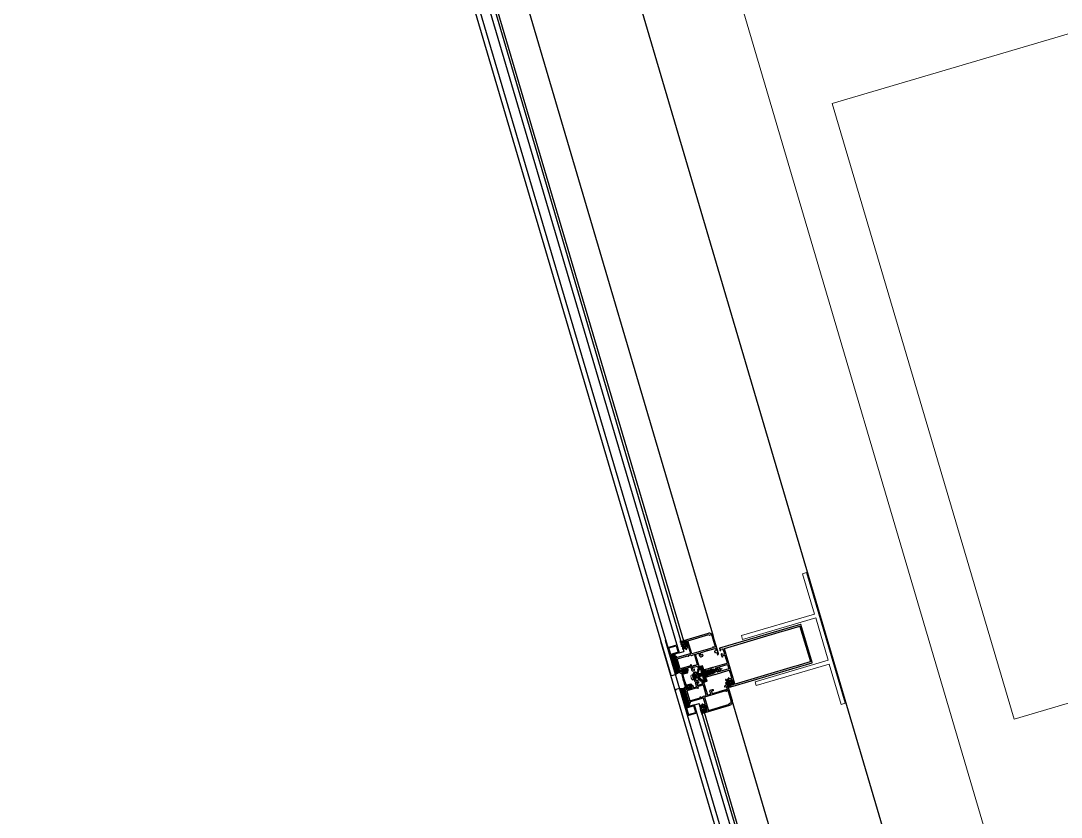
# Model space of a CAD drawing. Header units: millimetres. Extents: x 62878 to 70819, y -67946 to -61850.
# Drawn here: x 63291.6 to 63421.2, y -64577.1 to -64477.8 of the extents above; entities that cross this region are included whole.
import ezdxf

# ---------------------------------------------------------------- set-up
doc = ezdxf.new("R2010")
doc.units = ezdxf.units.MM
for name, color, linetype, lineweight in [('Dog_dos_yeni', 63, 'Continuous', 5), ('DOGRAMA', 171, 'Continuous', 0), ('GOR-2', 152, 'Continuous', 20), ('TEFRİŞ-yeni', 53, 'Continuous', 9)]:
    doc.layers.add(name, color=color, linetype=linetype, lineweight=lineweight)
pattern_1 = [(61.42666, (63418.0735, -64661.65532), (0.13941514, -0.07592747), [])]
pattern_2 = [(331.42666, (63355.87902, -64450.69902), (0.07592747, 0.13941514), [])]

# ---------------------------------------------------------------- blocks, each defined once
blk = doc.blocks.new('a2we')
at = {"lineweight": 5, "ltscale": 0.5}
for p, q in [((-198.1, -420.1), (-197.1, -419.7)), ((-194.9, -421.4), (-198.1, -420.1)), ((-193.9, -421), (-198.1, -420.1)), ((-198.1, -422.7), (-197.1, -422.3)), ((-194.9, -424), (-198.1, -422.7)), ((-193.9, -423.6), (-198.1, -422.7)), ((-198.1, -425.2), (-197.1, -424.9)), ((-194.9, -426.5), (-198.1, -425.2)), ((-193.9, -426.1), (-198.1, -425.2)), ((-198.1, -427.7), (-197.1, -427.3)), ((-194.9, -429), (-198.1, -427.7)), ((-193.9, -428.6), (-198.1, -427.7)), ((-197.6, -417.6), (-196.6, -417.2)), ((-194.2, -418.3), (-197.6, -417.6)), ((-195.2, -418.6), (-197.6, -417.6)), ((-196.9, -417.9), (-197.1, -418.3)), ((-197.1, -419.7), (-197.1, -418.4)), ((-197.1, -419.7), (-193.9, -421)), ((-197.1, -419.7), (-193.9, -421)), ((-197.1, -422.3), (-197.1, -420.5)), ((-197.1, -422.3), (-193.9, -423.6)), ((-197.1, -422.3), (-193.9, -423.6)), ((-197.1, -424.9), (-197.1, -423.1)), ((-197.1, -424.9), (-193.9, -426.1)), ((-197.1, -424.9), (-193.9, -426.1)), ((-197.1, -427.3), (-197.1, -425.6)), ((-197.1, -427.3), (-193.9, -428.6)), ((-197.1, -427.3), (-193.9, -428.6)), ((-196, -415.3), (-196.6, -417.2)), ((-196.6, -417.2), (-194.2, -418.3)), ((-196, -415.3), (-195.5, -417.7)), ((-194.2, -418.3), (-195.2, -418.6)), ((-195.2, -418.6), (-194.9, -419.3)), ((-194.9, -420.6), (-194.9, -419.4)), ((-193.9, -421), (-194.9, -421.4)), ((-194.9, -423.2), (-194.9, -421.4)), ((-193.9, -423.6), (-194.9, -424)), ((-194.9, -425.7), (-194.9, -424)), ((-193.9, -426.1), (-194.9, -426.5)), ((-194.9, -428.2), (-194.9, -426.5)), ((-198.1, -429.9), (-197.1, -429.6)), ((-194.9, -431.2), (-198.1, -429.9)), ((-193.9, -430.9), (-198.1, -429.9)), ((-198.1, -432.2), (-197.1, -431.8)), ((-194.9, -433.5), (-198.1, -432.2)), ((-193.9, -433.1), (-198.1, -432.2)), ((-198.1, -434.4), (-197.1, -434.1)), ((-194.9, -435.7), (-198.1, -434.4)), ((-193.9, -435.4), (-198.1, -434.4)), ((-198.1, -436.7), (-197.1, -436.4)), ((-194.9, -438), (-198.1, -436.7)), ((-193.9, -437.7), (-198.1, -436.7)), ((-198.1, -439), (-197.1, -438.7)), ((-194.9, -440.3), (-198.1, -439)), ((-193.9, -440), (-198.1, -439)), ((-197.1, -429.6), (-197.1, -428)), ((-197.1, -429.6), (-193.9, -430.9)), ((-197.1, -429.6), (-193.9, -430.9)), ((-197.1, -431.8), (-197.1, -430.3)), ((-197.1, -431.8), (-193.9, -433.1)), ((-197.1, -431.8), (-193.9, -433.1)), ((-197.1, -434.1), (-197.1, -432.5)), ((-197.1, -434.1), (-193.9, -435.4)), ((-197.1, -434.1), (-193.9, -435.4)), ((-197.1, -436.4), (-197.1, -434.8)), ((-197.1, -436.4), (-193.9, -437.7)), ((-197.1, -436.4), (-193.9, -437.7)), ((-197.1, -438.7), (-197.1, -437.1)), ((-197.1, -438.7), (-193.9, -440)), ((-197.1, -438.7), (-193.9, -440)), ((-197.1, -441), (-197.1, -439.4)), ((-193.9, -428.6), (-194.9, -429)), ((-194.9, -430.5), (-194.9, -429)), ((-193.9, -430.9), (-194.9, -431.2)), ((-194.9, -432.7), (-194.9, -431.2)), ((-193.9, -433.1), (-194.9, -433.5)), ((-194.9, -435), (-194.9, -433.5)), ((-193.9, -435.4), (-194.9, -435.7)), ((-194.9, -437.3), (-194.9, -435.7)), ((-193.9, -437.7), (-194.9, -438)), ((-194.9, -439.6), (-194.9, -438)), ((-193.9, -440), (-194.9, -440.3)), ((-194.9, -441.8), (-194.9, -440.3)), ((-192.8, -453.3), (-199.2, -453.3)), ((-199.2, -454.6), (-199.2, -453.3)), ((-198.1, -441.3), (-197.1, -441)), ((-194.9, -442.6), (-198.1, -441.3)), ((-193.9, -442.3), (-198.1, -441.3)), ((-198.1, -443.6), (-197.1, -443.3)), ((-194.9, -444.9), (-198.1, -443.6)), ((-193.9, -444.6), (-198.1, -443.6)), ((-198.1, -445.9), (-197.1, -445.6)), ((-193.9, -446.9), (-198.1, -445.9)), ((-194.9, -447.2), (-198.1, -445.9)), ((-197.1, -447.9), (-198.1, -448.2)), ((-194.9, -449.5), (-198.1, -448.2)), ((-198.1, -448.2), (-193.9, -449.2)), ((-198.1, -450.5), (-197.1, -450.2)), ((-194.9, -451.8), (-198.1, -450.5)), ((-193.9, -451.5), (-198.1, -450.5)), ((-197.1, -441), (-193.9, -442.3)), ((-197.1, -443.3), (-197.1, -441.7)), ((-197.1, -443.3), (-193.9, -444.6)), ((-197.1, -445.6), (-197.1, -444)), ((-197.1, -445.6), (-193.9, -446.9)), ((-197.1, -445.6), (-193.9, -446.9)), ((-197.1, -447.9), (-197.1, -446.3)), ((-193.9, -449.2), (-197.1, -447.9)), ((-197.1, -450.2), (-197.1, -448.6)), ((-197.1, -450.2), (-193.9, -451.5)), ((-197.1, -453.3), (-197.1, -450.9)), ((-193.9, -442.3), (-194.9, -442.6)), ((-194.9, -444.1), (-194.9, -442.6)), ((-193.9, -444.6), (-194.9, -444.9)), ((-194.9, -446.4), (-194.9, -444.9)), ((-193.9, -446.9), (-194.9, -447.2)), ((-194.9, -448.7), (-194.9, -447.2)), ((-193.9, -449.2), (-194.9, -449.5)), ((-194.9, -451), (-194.9, -449.5)), ((-193.9, -451.5), (-194.9, -451.8)), ((-194.9, -453.3), (-194.9, -451.8)), ((-192.8, -454.6), (-192.8, -453.3))]:
    blk.add_line(p, q, dxfattribs=at)
blk.add_lwpolyline([(-196.5, -455.7), (-196.1, -455.4), (-195.9, -455.4), (-195.6, -455.7)], dxfattribs=at)
for centre, radius, start, end in [((-196.9, -418.4), 0.2, 155.3251, 180), ((-195.1, -419.4), 0.2, 0, 19.1116), ((-195.7, -449.5), 6.19, 234.7573, 262.4905), ((-196.4, -449.5), 6.19, 277.5095, 305.2427)]:
    blk.add_arc(centre, radius, start, end, dxfattribs=at)

msp = doc.modelspace()

# ---------------------------------------------------------------- hatches: boundary and pattern name
at = {"layer": 'DOGRAMA', "lineweight": -2}
h = msp.add_hatch(dxfattribs=at)
h.set_pattern_fill('ANSI31', color=256, scale=0.05, angle=433.5058, style=0)
h.set_pattern_definition(pattern_2)
edge = h.paths.add_edge_path(flags=16)
edge.add_arc((63374.12, -64555.61), 0.4, 4.8897, 27.9636, ccw=False)
edge.add_line((63374.52, -64555.58), (63374.28, -64555.65))
edge.add_line((63374.28, -64555.65), (63374.23, -64555.49))
edge.add_line((63374.23, -64555.49), (63374.47, -64555.42))
edge = h.paths.add_edge_path()
edge.add_arc((63374.12, -64555.61), 0.5, -20.4432, 53.2966, ccw=False)
edge.add_line((63374.59, -64555.78), (63374.49, -64555.81))
edge.add_line((63374.49, -64555.81), (63374.46, -64555.7))
edge.add_line((63374.46, -64555.7), (63374.4, -64555.71))
edge.add_arc((63374.43, -64555.81), 0.1, 106.4267, 196.4267)
edge.add_line((63374.33, -64555.84), (63374.4, -64556.05))
edge.add_line((63374.4, -64556.05), (63374.22, -64556.1))
edge.add_line((63374.22, -64556.1), (63374.21, -64556.06))
edge.add_arc((63374.27, -64556.04), 0.065, 128.0173, 196.4267, ccw=False)
edge.add_arc((63374.21, -64555.97), 0.0327, 308.0173, 501.8569)
edge.add_arc((63374.36, -64556.05), 0.199, 150.5104, 200.7763)
edge.add_arc((63374.13, -64556.13), 0.05, -162.6012, 14.9121, ccw=False)
edge.add_arc((63374.39, -64556.05), 0.323, 158.041, 197.3673, ccw=False)
edge.add_arc((63374.07, -64555.92), 0.02, 338.041, 406.4267)
edge.add_line((63374.08, -64555.9), (63373.92, -64555.75))
edge.add_arc((63373.93, -64555.74), 0.015, 66.4267, 226.4267, ccw=False)
edge.add_line((63373.94, -64555.73), (63374.05, -64555.78))
edge.add_arc((63374.06, -64555.76), 0.02, 246.4267, 406.4267)
edge.add_line((63374.07, -64555.74), (63373.86, -64555.54))
edge.add_arc((63373.87, -64555.53), 0.015, 66.4267, 226.4267, ccw=False)
edge.add_line((63373.88, -64555.52), (63373.99, -64555.57))
edge.add_arc((63374, -64555.55), 0.02, 246.4267, 406.4267)
edge.add_line((63374.01, -64555.53), (63373.8, -64555.33))
edge.add_arc((63373.81, -64555.32), 0.015, 66.4267, 226.4267, ccw=False)
edge.add_line((63373.82, -64555.31), (63373.93, -64555.36))
edge.add_arc((63373.94, -64555.34), 0.02, 246.4267, 406.4267)
edge.add_line((63373.95, -64555.32), (63373.74, -64555.12))
edge.add_arc((63373.75, -64555.11), 0.015, 66.4267, 226.4267, ccw=False)
edge.add_line((63373.75, -64555.1), (63373.86, -64555.14))
edge.add_arc((63373.9, -64555.05), 0.1, 246.4267, 286.4267)
edge.add_line((63373.93, -64555.15), (63374.11, -64555.09))
edge.add_line((63374.11, -64555.09), (63374.17, -64555.3))
edge.add_arc((63374.27, -64555.27), 0.1, 196.4267, 286.4267)
edge.add_line((63374.3, -64555.37), (63374.36, -64555.35))
edge.add_line((63374.36, -64555.35), (63374.32, -64555.24))
edge.add_line((63374.32, -64555.24), (63374.42, -64555.21))
h = msp.add_hatch(dxfattribs=at)
h.set_pattern_fill('AR-HBONE', color=256, scale=0.03, angle=433.5058, style=0)
h.set_pattern_definition([(331.42666, (63406.25038, -64542.66864), (0.16277867, 0.04799068), [0.36, -0.12]), (61.42666, (63406.35576, -64542.72604), (0.16277867, 0.04799068), [0.36, -0.12])])
h.paths.add_polyline_path([(63373.13, -64557), (63373.06, -64556.76), (63372.48, -64556.93), (63372.7, -64557.67), (63373.28, -64557.5)])
h = msp.add_hatch(dxfattribs=at)
h.set_pattern_fill('ANSI31', color=256, scale=0.04, angle=433.5058, style=0)
h.set_pattern_definition([(61.42666, (63423.8141, -64681.12673), (0.11153211, -0.06074198), [])])
h.paths.add_polyline_path([(63373.33, -64557.77, 0.414214), (63373.37, -64557.79), (63373.73, -64559.04, 0.153231), (63373.19, -64559.3), (63372.78, -64557.93)])
h.paths.add_polyline_path([(63373.28, -64557.5), (63373.35, -64557.74, 0.414214), (63373.33, -64557.77), (63372.78, -64557.93), (63372.7, -64557.67)])
h = msp.add_hatch(dxfattribs=at)
h.set_pattern_fill('ANSI31', color=256, scale=0.05, angle=433.5058, style=0)
h.set_pattern_definition(pattern_1)
edge = h.paths.add_edge_path(flags=16)
edge.add_arc((63377.66, -64558.96), 0.05, 286.4267, 376.4267)
edge.add_line((63377.71, -64558.94), (63377.69, -64558.88))
edge.add_arc((63377.64, -64558.9), 0.05, 16.4267, 106.4267)
edge.add_line((63377.63, -64558.85), (63377.41, -64558.91))
edge.add_line((63377.41, -64558.91), (63377.46, -64559.07))
edge.add_line((63377.46, -64559.07), (63377.67, -64559))
h.paths.add_polyline_path([(63377.31, -64559.11), (63377.27, -64558.96), (63377.01, -64559.03), (63377.05, -64559.19)], flags=16)
edge = h.paths.add_edge_path()
edge.add_arc((63377.61, -64558.84), 0.2, 35.8604, 106.4267)
edge.add_line((63377.56, -64558.65), (63377.5, -64558.67))
edge.add_line((63377.5, -64558.67), (63377.52, -64558.73))
edge.add_line((63377.52, -64558.73), (63377.4, -64558.76))
edge.add_line((63377.4, -64558.76), (63377.36, -64558.74))
edge.add_arc((63377.31, -64558.83), 0.1, 61.4267, 106.4267)
edge.add_line((63377.28, -64558.73), (63377.16, -64558.77))
edge.add_line((63377.16, -64558.77), (63377.17, -64558.83))
edge.add_line((63377.17, -64558.83), (63377.05, -64558.86))
edge.add_line((63377.05, -64558.86), (63376.91, -64558.79))
edge.add_line((63376.91, -64558.79), (63376.88, -64558.68))
edge.add_line((63376.88, -64558.68), (63376.64, -64558.75))
edge.add_line((63376.64, -64558.75), (63376.68, -64558.69))
edge.add_line((63376.68, -64558.69), (63376.53, -64558.21))
edge.add_line((63376.53, -64558.21), (63376.22, -64558.31))
edge.add_arc((63376.31, -64558.59), 0.3, 106.4267, 166.4267)
edge.add_line((63376.01, -64558.52), (63375.9, -64559))
edge.add_arc((63375.93, -64559.01), 0.03, 166.4267, 256.4267)
edge.add_line((63375.92, -64559.04), (63375.98, -64559.05))
edge.add_arc((63375.99, -64559.02), 0.03, 256.4267, 346.4267)
edge.add_line((63376.02, -64559.03), (63376.11, -64558.65))
edge.add_arc((63376.3, -64558.7), 0.2, 104.5071, 166.4267, ccw=False)
edge.add_arc((63376.28, -64558.6), 0.1, -43.5733, 109.1415, ccw=False)
edge.add_arc((63376.43, -64558.74), 0.1, 136.4267, 196.4267)
edge.add_line((63376.33, -64558.77), (63376.42, -64559.08))
edge.add_arc((63376.38, -64559.09), 0.05, -73.5733, 16.4267, ccw=False)
edge.add_line((63376.39, -64559.14), (63376.34, -64559.16))
edge.add_arc((63376.36, -64559.2), 0.05, 106.4267, 196.4267)
edge.add_line((63376.31, -64559.22), (63376.37, -64559.41))
edge.add_arc((63376.41, -64559.4), 0.05, 196.4267, 286.4267)
edge.add_line((63376.43, -64559.44), (63376.48, -64559.43))
edge.add_arc((63376.49, -64559.48), 0.05, 16.4267, 106.4267, ccw=False)
edge.add_line((63376.54, -64559.46), (63376.63, -64559.78))
edge.add_arc((63376.73, -64559.75), 0.1, 196.4267, 256.4267)
edge.add_arc((63376.68, -64559.94), 0.1, -76.2882, 76.4267, ccw=False)
edge.add_arc((63376.64, -64559.85), 0.2, 226.4267, 288.3463, ccw=False)
edge.add_line((63376.5, -64559.99), (63376.22, -64559.73))
edge.add_arc((63376.2, -64559.75), 0.03, 46.4267, 136.4267)
edge.add_line((63376.18, -64559.73), (63376.14, -64559.77))
edge.add_arc((63376.16, -64559.79), 0.03, 136.4267, 226.4267)
edge.add_line((63376.14, -64559.81), (63376.49, -64560.15))
edge.add_arc((63376.7, -64559.94), 0.3, 226.4267, 286.4267)
edge.add_line((63376.79, -64560.22), (63377.1, -64560.13))
edge.add_line((63377.1, -64560.13), (63376.96, -64559.65))
edge.add_line((63376.96, -64559.65), (63376.9, -64559.62))
edge.add_line((63376.9, -64559.62), (63377.14, -64559.55))
edge.add_line((63377.14, -64559.55), (63377.11, -64559.44))
edge.add_line((63377.11, -64559.44), (63377.18, -64559.3))
edge.add_line((63377.18, -64559.3), (63377.3, -64559.27))
edge.add_line((63377.3, -64559.27), (63377.32, -64559.33))
edge.add_line((63377.32, -64559.33), (63377.45, -64559.29))
edge.add_arc((63377.42, -64559.19), 0.1, 286.4267, 331.4267)
edge.add_line((63377.51, -64559.24), (63377.53, -64559.2))
edge.add_line((63377.53, -64559.2), (63377.65, -64559.17))
edge.add_line((63377.65, -64559.17), (63377.67, -64559.22))
edge.add_line((63377.67, -64559.22), (63377.72, -64559.21))
edge.add_arc((63377.66, -64559.02), 0.2, 286.4267, 356.9929)
edge.add_arc((63377.39, -64559), 0.47, 356.9929, 395.8604)
h = msp.add_hatch(dxfattribs=at)
h.set_pattern_fill('ANSI31', color=256, scale=0.05, angle=433.5058, style=0)
h.set_pattern_definition(pattern_2)
edge = h.paths.add_edge_path(flags=16)
edge.add_arc((63374.4, -64559.39), 0.668, 99.551, 113.3023)
edge.add_line((63374.13, -64558.78), (63374.21, -64559.05))
edge.add_line((63374.21, -64559.05), (63374.37, -64559.01))
edge.add_line((63374.37, -64559.01), (63374.29, -64558.74))
edge = h.paths.add_edge_path()
edge.add_line((63374.7, -64559), (63374.66, -64558.89))
edge.add_line((63374.66, -64558.89), (63374.43, -64558.96))
edge.add_line((63374.43, -64558.96), (63374.38, -64558.78))
edge.add_line((63374.38, -64558.78), (63374.5, -64558.74))
edge.add_line((63374.5, -64558.74), (63374.47, -64558.65))
edge.add_arc((63374.3, -64559.05), 0.442, 67.119, 145.7343)
edge.add_line((63373.93, -64558.8), (63373.96, -64558.9))
edge.add_line((63373.96, -64558.9), (63374.07, -64558.87))
edge.add_line((63374.07, -64558.87), (63374.13, -64559.05))
edge.add_line((63374.13, -64559.05), (63373.9, -64559.12))
edge.add_line((63373.9, -64559.12), (63374.17, -64560.08))
edge.add_arc((63374.22, -64560.06), 0.05, 196.4267, 369.7168)
edge.add_line((63374.27, -64560.05), (63374.11, -64559.32))
edge.add_arc((63374.2, -64559.3), 0.1, 106.4267, 192.8519, ccw=False)
edge.add_line((63374.18, -64559.2), (63374.66, -64559.06))
edge.add_arc((63374.65, -64559.01), 0.05, 286.4267, 376.4267)
h = msp.add_hatch(dxfattribs=at)
h.set_pattern_fill('ANSI31', color=256, scale=0.04, angle=433.5058, style=0)
h.set_pattern_definition([(331.42666, (63350.13843, -64431.22762), (0.06074198, 0.11153211), [])])
h.paths.add_polyline_path([(63374.65, -64562.24, -0.414214), (63374.67, -64562.21), (63374.3, -64560.96, -0.153231), (63373.7, -64561.03), (63374.1, -64562.4)])
h.paths.add_polyline_path([(63374.75, -64562.5), (63374.68, -64562.26, -0.414214), (63374.65, -64562.24), (63374.1, -64562.4), (63374.18, -64562.67)])
h = msp.add_hatch(dxfattribs=at)
h.set_pattern_fill('ANSI31', color=256, scale=0.05, angle=433.5058, style=0)
h.set_pattern_definition(pattern_1)
edge = h.paths.add_edge_path(flags=16)
edge.add_arc((63374.66, -64560.3), 0.668, 279.551, 293.3023, ccw=False)
edge.add_line((63374.77, -64560.96), (63374.69, -64560.68))
edge.add_line((63374.69, -64560.68), (63374.85, -64560.64))
edge.add_line((63374.85, -64560.64), (63374.93, -64560.91))
edge = h.paths.add_edge_path()
edge.add_line((63375.13, -64560.47), (63375.16, -64560.58))
edge.add_line((63375.16, -64560.58), (63374.93, -64560.65))
edge.add_line((63374.93, -64560.65), (63374.99, -64560.83))
edge.add_line((63374.99, -64560.83), (63375.1, -64560.79))
edge.add_line((63375.1, -64560.79), (63375.13, -64560.89))
edge.add_arc((63374.76, -64560.64), 0.442, 247.119, 325.7343, ccw=False)
edge.add_line((63374.59, -64561.05), (63374.56, -64560.95))
edge.add_line((63374.56, -64560.95), (63374.68, -64560.92))
edge.add_line((63374.68, -64560.92), (63374.62, -64560.74))
edge.add_line((63374.62, -64560.74), (63374.39, -64560.8))
edge.add_line((63374.39, -64560.8), (63374.1, -64559.85))
edge.add_arc((63374.15, -64559.83), 0.05, 23.1365, 196.4267, ccw=False)
edge.add_line((63374.2, -64559.81), (63374.46, -64560.52))
edge.add_arc((63374.56, -64560.49), 0.1, 200.0014, 286.4267)
edge.add_line((63374.58, -64560.58), (63375.07, -64560.44))
edge.add_arc((63375.08, -64560.49), 0.05, 16.4267, 106.4267, ccw=False)
h = msp.add_hatch(dxfattribs=at)
h.set_pattern_fill('ANSI31', color=256, scale=0.05, angle=433.5058, style=0)
h.set_pattern_definition(pattern_1)
edge = h.paths.add_edge_path()
edge.add_arc((63379.89, -64560.98), 0.1, 106.4267, 146.4267, ccw=False)
edge.add_line((63379.87, -64560.88), (63380.03, -64560.83))
edge.add_line((63380.03, -64560.83), (63379.97, -64560.62))
edge.add_arc((63380.07, -64560.59), 0.1, 106.4267, 196.4267, ccw=False)
edge.add_line((63380.04, -64560.5), (63380.09, -64560.48))
edge.add_line((63380.09, -64560.48), (63380.13, -64560.59))
edge.add_line((63380.13, -64560.59), (63380.22, -64560.57))
edge.add_arc((63379.76, -64560.39), 0.5, 339.5568, 413.2966)
edge.add_line((63380.05, -64559.99), (63379.96, -64560.02))
edge.add_line((63379.96, -64560.02), (63379.99, -64560.13))
edge.add_line((63379.99, -64560.13), (63379.93, -64560.15))
edge.add_arc((63379.91, -64560.05), 0.1, 196.4267, 286.4267, ccw=False)
edge.add_line((63379.81, -64560.08), (63379.75, -64559.87))
edge.add_line((63379.75, -64559.87), (63379.6, -64559.92))
edge.add_line((63379.6, -64559.92), (63379.61, -64559.95))
edge.add_arc((63379.67, -64559.94), 0.065, 196.4267, 264.836)
edge.add_arc((63379.66, -64560.03), 0.0327, -109.0036, 84.836, ccw=False)
edge.add_arc((63379.73, -64559.83), 0.242, 206.1174, 251.6241, ccw=False)
edge.add_arc((63379.46, -64559.96), 0.05, 17.9413, 195.4545)
edge.add_arc((63379.75, -64559.81), 0.372, 206.2752, 242.9267)
edge.add_arc((63379.57, -64560.15), 0.02, -13.5733, 54.8123, ccw=False)
edge.add_line((63379.58, -64560.16), (63379.53, -64560.37))
edge.add_arc((63379.55, -64560.37), 0.015, 166.4267, 326.4267)
edge.add_line((63379.56, -64560.38), (63379.63, -64560.28))
edge.add_arc((63379.64, -64560.29), 0.02, -13.5733, 146.4267, ccw=False)
edge.add_line((63379.66, -64560.3), (63379.6, -64560.58))
edge.add_arc((63379.61, -64560.59), 0.015, 166.4267, 326.4267)
edge.add_line((63379.62, -64560.59), (63379.69, -64560.49))
edge.add_arc((63379.71, -64560.5), 0.02, -13.5733, 146.4267, ccw=False)
edge.add_line((63379.73, -64560.51), (63379.66, -64560.79))
edge.add_arc((63379.67, -64560.8), 0.015, 166.4267, 326.4267)
edge.add_line((63379.68, -64560.81), (63379.75, -64560.7))
edge.add_arc((63379.77, -64560.71), 0.02, -13.5733, 146.4267, ccw=False)
edge.add_line((63379.79, -64560.72), (63379.72, -64561))
edge.add_arc((63379.73, -64561.01), 0.015, 166.4267, 326.4267)
edge.add_line((63379.75, -64561.02), (63379.81, -64560.92))
edge = h.paths.add_edge_path(flags=16)
edge.add_line((63380.08, -64560.21), (63379.9, -64560.27))
edge.add_arc((63379.9, -64560.3), 0.03, 106.4267, 196.4267)
edge.add_line((63379.88, -64560.3), (63379.9, -64560.4))
edge.add_arc((63379.93, -64560.39), 0.03, 196.4267, 286.4267)
edge.add_line((63379.94, -64560.42), (63380.13, -64560.36))
edge.add_arc((63380.12, -64560.34), 0.03, 286.4267, 368.6602)
edge.add_arc((63379.76, -64560.39), 0.4, 8.6602, 24.1931)
edge.add_arc((63380.09, -64560.24), 0.03, 24.1931, 106.4267)
h = msp.add_hatch(dxfattribs=at)
h.set_pattern_fill('AR-HBONE', color=256, scale=0.03, angle=433.5058, style=0)
h.set_pattern_definition([(61.42666, (63410.49596, -64557.06916), (0.16277867, 0.04799068), [0.36, -0.12]), (331.42666, (63410.55336, -64556.96377), (0.16277867, 0.04799068), [0.36, -0.12])])
h.paths.add_polyline_path([(63374.9, -64563), (63374.97, -64563.24), (63374.4, -64563.41), (63374.18, -64562.67), (63374.75, -64562.5)])
h = msp.add_hatch(dxfattribs=at)
h.set_pattern_fill('ANSI31', color=256, scale=0.05, angle=433.5058, style=0)
h.set_pattern_definition(pattern_1)
edge = h.paths.add_edge_path(flags=16)
edge.add_arc((63376.48, -64563.63), 0.4, 4.8897, 27.9636)
edge.add_line((63376.84, -64563.44), (63376.6, -64563.51))
edge.add_line((63376.6, -64563.51), (63376.64, -64563.67))
edge.add_line((63376.64, -64563.67), (63376.88, -64563.59))
edge = h.paths.add_edge_path()
edge.add_arc((63376.48, -64563.63), 0.5, 339.5568, 413.2966)
edge.add_line((63376.78, -64563.23), (63376.69, -64563.26))
edge.add_line((63376.69, -64563.26), (63376.72, -64563.37))
edge.add_line((63376.72, -64563.37), (63376.66, -64563.39))
edge.add_arc((63376.63, -64563.29), 0.1, 196.4267, 286.4267, ccw=False)
edge.add_line((63376.54, -64563.32), (63376.48, -64563.11))
edge.add_line((63376.48, -64563.11), (63376.3, -64563.16))
edge.add_line((63376.3, -64563.16), (63376.32, -64563.2))
edge.add_arc((63376.38, -64563.18), 0.065, 196.4267, 264.836)
edge.add_arc((63376.37, -64563.28), 0.0327, -109.0036, 84.836, ccw=False)
edge.add_arc((63376.45, -64563.13), 0.199, 192.077, 242.3429, ccw=False)
edge.add_arc((63376.21, -64563.19), 0.05, 17.9413, 195.4545)
edge.add_arc((63376.47, -64563.12), 0.323, 195.486, 234.8123)
edge.add_arc((63376.27, -64563.4), 0.02, -13.5733, 54.8123, ccw=False)
edge.add_line((63376.29, -64563.4), (63376.24, -64563.61))
edge.add_arc((63376.26, -64563.62), 0.015, 166.4267, 326.4267)
edge.add_line((63376.27, -64563.63), (63376.34, -64563.52))
edge.add_arc((63376.35, -64563.53), 0.02, -13.5733, 146.4267, ccw=False)
edge.add_line((63376.37, -64563.54), (63376.3, -64563.83))
edge.add_arc((63376.32, -64563.83), 0.015, 166.4267, 326.4267)
edge.add_line((63376.33, -64563.84), (63376.4, -64563.73))
edge.add_arc((63376.42, -64563.75), 0.02, -13.5733, 146.4267, ccw=False)
edge.add_line((63376.43, -64563.75), (63376.37, -64564.04))
edge.add_arc((63376.38, -64564.04), 0.015, 166.4267, 326.4267)
edge.add_line((63376.39, -64564.05), (63376.46, -64563.95))
edge.add_arc((63376.48, -64563.96), 0.02, -13.5733, 146.4267, ccw=False)
edge.add_line((63376.5, -64563.96), (63376.43, -64564.25))
edge.add_arc((63376.44, -64564.25), 0.015, 166.4267, 326.4267)
edge.add_line((63376.46, -64564.26), (63376.52, -64564.16))
edge.add_arc((63376.6, -64564.22), 0.1, 106.4267, 146.4267, ccw=False)
edge.add_line((63376.57, -64564.12), (63376.76, -64564.07))
edge.add_line((63376.76, -64564.07), (63376.7, -64563.86))
edge.add_arc((63376.79, -64563.83), 0.1, 106.4267, 196.4267, ccw=False)
edge.add_line((63376.76, -64563.73), (63376.82, -64563.72))
edge.add_line((63376.82, -64563.72), (63376.86, -64563.83))
edge.add_line((63376.86, -64563.83), (63376.95, -64563.8))

# ---------------------------------------------------------------- linework, layer by layer
msp.add_lwpolyline([(68896.02, -63031.44), (69030.26, -63071.18), (69185.28, -62547.65), (68893, -62461.11, 1.044368), (68063.2, -62298.73, 0.204375), (63106.96, -62494.78, 0.353953), (62932.94, -62997.83), (63753.18, -65779.6), (64154.95, -67142.15), (65336.72, -66792.62), (65336.7, -66829.11), (65270.54, -66829.07, 0.626789), (65270.2, -67369.07), (65531.84, -67369.23, 0.926242), (66130.09, -67369.61), (66391.73, -67369.77, 0.626743), (66392.07, -66829.77), (66326.15, -66829.73), (66326.17, -66793.24), (67506.16, -67144.13), (68467.02, -63899.09), (68625.2, -63946.04), (68896.02, -63031.42)], format="xyb")
at = {"layer": 'Dog_dos_yeni'}
msp.add_lwpolyline([(63394.3, -64562.88), (63389.49, -64546.57), (63389.01, -64546.72), (63390.5, -64551.75), (63381.38, -64554.44), (63381.53, -64554.92), (63390.64, -64552.23), (63392.19, -64557.51), (63383.08, -64560.19), (63383.22, -64560.67), (63392.33, -64557.99), (63393.82, -64563.02), (63394.3, -64562.88)], close=True, dxfattribs=at)
msp.add_lwpolyline([(63394.3, -64562.88), (63389.49, -64546.57), (63389.01, -64546.72), (63390.5, -64551.75), (63381.38, -64554.44), (63381.53, -64554.92), (63390.64, -64552.23), (63392.19, -64557.51), (63383.08, -64560.19), (63383.22, -64560.67), (63392.33, -64557.99), (63393.82, -64563.02), (63394.3, -64562.88)], close=True, dxfattribs=at)
at = {"layer": 'DOGRAMA', "lineweight": -2}
for p, q in [((63347.3, -64471.51), (63373.19, -64559.3)), ((63346.75, -64471.77), (63372.58, -64559.38)), ((63349.15, -64473.55), (63373.64, -64556.59)), ((63349.73, -64473.38), (63374.21, -64556.42)), ((63353.83, -64473), (63377.86, -64554.51)), ((63350.38, -64474.51), (63374.14, -64555.11)), ((63398.98, -64648.9), (63371.35, -64555.19)), ((63399.58, -64648.83), (63371.93, -64555.03)), ((63372.48, -64556.93), (63373.06, -64556.76)), ((63373.28, -64557.5), (63373.06, -64556.76)), ((63373.64, -64556.59), (63374.21, -64556.42)), ((63373.28, -64557.5), (63372.7, -64557.67)), ((63373.28, -64557.5), (63372.7, -64557.67)), ((63372.71, -64559.45), (63372.58, -64559.38)), ((63373.19, -64559.3), (63372.71, -64559.45)), ((63373.7, -64561.03), (63373.22, -64561.17)), ((63373.22, -64561.17), (63373.15, -64561.3)), ((63374.75, -64562.5), (63374.18, -64562.67)), ((63374.75, -64562.5), (63374.18, -64562.67)), ((63374.4, -64563.41), (63374.97, -64563.24)), ((63374.75, -64562.5), (63374.97, -64563.24)), ((63375.55, -64563.07), (63376.12, -64562.9)), ((63400.03, -64646.11), (63375.55, -64563.07)), ((63400.61, -64645.94), (63376.12, -64562.9)), ((63404.25, -64644.03), (63380.22, -64562.53)), ((63400.53, -64644.64), (63376.77, -64564.03))]:
    msp.add_line(p, q, dxfattribs=at)
msp.add_lwpolyline([(63106.96, -62494.78, 0.354372), (62933.16, -62998.56), (63684.78, -65547.6)], format="xyb", dxfattribs=at)
at = {"layer": 'DOGRAMA', "lineweight": -2, "ltscale": 0.5}
for points in [[(63379.81, -64559.7, 0.414214), (63379.74, -64559.82), (63379.81, -64560.06, 0.414214), (63379.94, -64560.13), (63379.95, -64560.12), (63379.91, -64559.98), (63380.15, -64559.91, -0.414214), (63380.21, -64559.94), (63380.29, -64560.2), (63380.33, -64560.22), (63380.31, -64560.26), (63380.38, -64560.52, -0.414214), (63380.35, -64560.58), (63380.11, -64560.65), (63380.07, -64560.51), (63380.05, -64560.51, 0.414214), (63379.98, -64560.64), (63380.03, -64560.8, 0.414214), (63380.07, -64560.82), (63390.18, -64557.84, 0.414214), (63390.2, -64557.8), (63388.8, -64553.06, 0.414214), (63388.76, -64553.04), (63378.65, -64556.02, 0.414214), (63378.63, -64556.06), (63378.68, -64556.23, 0.414214), (63378.8, -64556.29), (63378.82, -64556.29), (63378.78, -64556.14), (63379.02, -64556.07, -0.414214), (63379.08, -64556.11), (63379.16, -64556.37), (63379.2, -64556.39), (63379.18, -64556.42), (63379.25, -64556.68, -0.414214), (63379.22, -64556.74), (63378.98, -64556.81), (63378.94, -64556.67), (63378.92, -64556.68, 0.414214), (63378.85, -64556.8), (63378.92, -64557.04, 0.414214), (63379.04, -64557.11), (63379.06, -64557.1), (63379.02, -64556.96), (63379.26, -64556.89, -0.414214), (63379.32, -64556.92), (63379.45, -64557.35), (63379.49, -64557.37), (63379.47, -64557.41), (63379.59, -64557.83, -0.414214), (63379.56, -64557.9), (63377.83, -64558.4), (63377.81, -64558.44), (63377.77, -64558.42), (63376.95, -64558.66, 0.414214), (63376.92, -64558.73), (63376.92, -64558.75, 0.198912), (63376.95, -64558.78), (63377.04, -64558.83, 0.198912), (63377.07, -64558.84), (63377.15, -64558.81), (63377.14, -64558.78, -0.414214), (63377.16, -64558.75), (63377.32, -64558.7), (63377.38, -64558.73, 0.198912), (63377.42, -64558.73), (63377.49, -64558.71), (63377.49, -64558.68, -0.414214), (63377.51, -64558.65), (63377.67, -64558.6), (63377.73, -64558.63, 0.198912), (63377.76, -64558.63), (63377.89, -64558.6, -0.414214), (63377.93, -64558.62), (63378.05, -64559.04, -0.414214), (63378.03, -64559.08), (63377.91, -64559.11, 0.198912), (63377.88, -64559.14), (63377.84, -64559.19), (63377.68, -64559.24, -0.414214), (63377.64, -64559.22), (63377.64, -64559.19), (63377.56, -64559.21, 0.198912), (63377.53, -64559.24), (63377.5, -64559.29), (63377.34, -64559.34, -0.414214), (63377.3, -64559.32), (63377.29, -64559.29), (63377.21, -64559.32, 0.198912), (63377.18, -64559.34), (63377.14, -64559.43, 0.198912), (63377.13, -64559.47), (63377.14, -64559.49, 0.414214), (63377.2, -64559.53), (63378.03, -64559.28), (63378.05, -64559.25), (63378.09, -64559.27), (63379.81, -64558.76, -0.414214), (63379.87, -64558.79), (63380, -64559.22), (63380.04, -64559.24), (63380.02, -64559.27), (63380.14, -64559.7, -0.414214), (63380.11, -64559.77), (63379.87, -64559.84), (63379.83, -64559.69)], [(63374.32, -64555.31), (63374.29, -64555.19), (63374.53, -64555.11, -0.414214), (63374.59, -64555.15), (63374.76, -64555.74, -0.414214), (63374.73, -64555.81), (63374.49, -64555.88), (63374.45, -64555.75, 0.668097), (63374.4, -64555.74), (63374.36, -64555.81, 0.198962), (63374.36, -64555.85), (63374.43, -64556.09, 0.372839), (63374.54, -64556.16, 0.45685), (63374.56, -64556.13), (63374.53, -64556.01), (63374.76, -64555.94, -0.414214), (63374.82, -64555.98), (63375.03, -64556.67, -0.414214), (63375.01, -64556.7), (63373.37, -64557.18, -0.414214), (63373.34, -64557.16), (63373.31, -64557.08, 0.414214), (63373.27, -64557.06), (63373.19, -64557.08, 0.414214), (63373.17, -64557.12), (63373.75, -64559.11, 0.414214), (63373.79, -64559.13), (63374.01, -64559.06, 0.198962), (63374.04, -64559.04), (63374.07, -64558.94, 0.668048), (63374.03, -64558.9), (63373.86, -64558.95), (63373.81, -64558.76, -0.414214), (63373.84, -64558.69), (63374.48, -64558.51, -0.414214), (63374.55, -64558.54), (63374.6, -64558.73), (63374.43, -64558.78, 0.668048), (63374.43, -64558.84), (63374.5, -64558.9, 0.19911), (63374.54, -64558.91), (63374.64, -64558.87, 0.414214), (63374.74, -64558.7), (63374.68, -64558.5, -0.414214), (63374.71, -64558.44), (63375.01, -64558.35, -0.414214), (63375.07, -64558.38), (63375.17, -64558.72, 0.414214), (63375.36, -64558.82), (63375.52, -64558.77, 0.414214), (63375.55, -64558.71), (63375.53, -64558.63, 0.414214), (63375.51, -64558.62), (63375.33, -64558.67), (63375.26, -64558.43), (63375.91, -64558.24), (63376.02, -64558.63), (63375.92, -64558.65, 0.414214), (63375.89, -64558.72), (63375.9, -64558.76, 0.414214), (63375.97, -64558.8), (63376.04, -64558.77, 0.414214), (63376.18, -64558.53), (63375.66, -64556.78, -0.414214), (63375.68, -64556.74), (63376.03, -64556.64, -0.414214), (63376.07, -64556.66), (63376.16, -64556.97, 0.414214), (63376.35, -64557.07), (63376.52, -64557.02, 0.414214), (63376.59, -64556.89), (63376.58, -64556.87), (63376.57, -64556.83, 0.414214), (63376.53, -64556.81), (63376.35, -64556.86, -0.414214), (63376.31, -64556.84), (63376.24, -64556.61, -0.414214), (63376.26, -64556.57), (63377.15, -64556.31), (63377.17, -64556.27), (63377.21, -64556.29), (63378.1, -64556.03, -0.414214), (63378.13, -64556.05), (63378.2, -64556.28, -0.414214), (63378.18, -64556.32), (63378.03, -64556.37, 0.414214), (63378.01, -64556.4), (63378.02, -64556.45), (63378.03, -64556.47, 0.414214), (63378.15, -64556.54), (63378.29, -64556.5), (63378.38, -64556.8, 0.414214), (63378.42, -64556.82), (63378.44, -64556.82, 0.414214), (63378.51, -64556.69), (63377.86, -64554.51, 0.414214), (63377.24, -64554.17), (63374.16, -64555.08, 0.414214), (63374.14, -64555.11), (63374.19, -64555.28, 0.19911), (63374.21, -64555.31), (63374.28, -64555.34, 0.668097)], [(63386.51, -64553.9), (63386.85, -64553.8), (63388.64, -64553.27, -0.414214), (63388.68, -64553.29), (63389.97, -64557.68, -0.414214), (63389.95, -64557.72), (63388.16, -64558.25), (63387.82, -64558.35), (63380.59, -64560.48, -0.414214), (63380.55, -64560.46), (63379.26, -64556.07, -0.414214), (63379.28, -64556.03)], [(63376, -64560.17), (63376.04, -64560.32, -0.414214), (63376.02, -64560.36), (63375.89, -64560.4, 0.414214), (63375.87, -64560.44), (63375.91, -64560.57, 0.414214), (63375.97, -64560.61), (63376.48, -64560.45, 0.414214), (63376.52, -64560.39), (63376.44, -64560.13, 0.414214), (63376.38, -64560.1), (63376.3, -64560.12, -0.414214), (63376.23, -64560.09), (63376.12, -64559.72, -0.267949), (63376.15, -64559.62), (63376.3, -64559.46, 0.267949), (63376.31, -64559.43), (63376.25, -64559.23, 0.267949), (63376.23, -64559.21), (63375.97, -64559.15, -0.133822), (63375.92, -64559.12, 0.270236), (63375.73, -64559.08), (63375.39, -64559.18, 0.414214), (63375.32, -64559.3), (63375.4, -64559.56), (63375.44, -64559.58), (63375.42, -64559.62), (63375.58, -64560.16, 0.414214), (63375.7, -64560.23), (63375.96, -64560.15, -0.414214)], [(63376.13, -64559.36), (63376.14, -64559.39, -0.267949), (63376.13, -64559.42), (63375.95, -64559.6, 0.12216), (63375.93, -64559.65, -0.257961), (63375.86, -64559.71), (63375.67, -64559.77, -0.414214), (63375.61, -64559.74), (63375.43, -64559.11, -0.414214), (63375.49, -64558.99), (63375.64, -64558.95, -0.414214), (63375.76, -64559.01), (63375.82, -64559.22, 0.267949), (63375.89, -64559.29), (63376.11, -64559.34, -0.267949)], [(63376.14, -64559.39), (63376.13, -64559.36, 0.267949), (63376.11, -64559.34), (63375.86, -64559.28, -0.12216), (63375.82, -64559.26, 0.257961), (63375.72, -64559.23), (63375.53, -64559.29, 0.414214), (63375.5, -64559.35), (63375.68, -64559.98, 0.414214), (63375.8, -64560.04), (63375.95, -64560, 0.414214), (63376.02, -64559.88), (63375.96, -64559.68, -0.267949), (63375.98, -64559.58), (63376.13, -64559.41, 0.267949)], [(63376.82, -64563.77), (63376.85, -64563.89), (63377.09, -64563.82, 0.414214), (63377.13, -64563.76), (63376.95, -64563.17, 0.414214), (63376.89, -64563.13), (63376.65, -64563.2), (63376.69, -64563.33, -0.668097), (63376.65, -64563.36), (63376.58, -64563.32, -0.198962), (63376.55, -64563.29), (63376.48, -64563.06, -0.372839), (63376.54, -64562.94, -0.45685), (63376.58, -64562.95), (63376.61, -64563.07), (63376.84, -64563, 0.414214), (63376.87, -64562.94), (63376.67, -64562.25, 0.414214), (63376.63, -64562.23), (63375, -64562.71, 0.414214), (63374.98, -64562.75), (63375.01, -64562.83, -0.414214), (63374.99, -64562.87), (63374.9, -64562.9, -0.414214), (63374.86, -64562.88), (63374.28, -64560.89, -0.414214), (63374.3, -64560.85), (63374.52, -64560.79, -0.198962), (63374.56, -64560.79), (63374.63, -64560.86, -0.668048), (63374.63, -64560.91), (63374.46, -64560.96), (63374.51, -64561.15, 0.414214), (63374.58, -64561.19), (63375.22, -64561, 0.414214), (63375.25, -64560.94), (63375.2, -64560.75), (63375.03, -64560.8, -0.668048), (63374.99, -64560.75), (63375.02, -64560.66, -0.19911), (63375.05, -64560.63), (63375.15, -64560.6, -0.414214), (63375.33, -64560.7), (63375.39, -64560.9, 0.414214), (63375.45, -64560.93), (63375.75, -64560.84, 0.414214), (63375.78, -64560.78), (63375.68, -64560.45, -0.414214), (63375.78, -64560.26), (63375.95, -64560.21, -0.414214), (63376.01, -64560.25), (63376.03, -64560.32, -0.414214), (63376.02, -64560.35), (63375.84, -64560.4), (63375.91, -64560.64), (63376.56, -64560.45), (63376.44, -64560.06), (63376.35, -64560.09, -0.414214), (63376.29, -64560.06), (63376.27, -64560.01, -0.414214), (63376.31, -64559.95), (63376.38, -64559.93, -0.414214), (63376.63, -64560.06), (63377.15, -64561.81, 0.414214), (63377.18, -64561.83), (63377.53, -64561.72, 0.414214), (63377.55, -64561.69), (63377.46, -64561.38, -0.414214), (63377.56, -64561.19), (63377.74, -64561.14, -0.414214), (63377.86, -64561.21), (63377.87, -64561.23), (63377.88, -64561.28, -0.414214), (63377.86, -64561.31), (63377.68, -64561.37, 0.414214), (63377.66, -64561.41), (63377.73, -64561.64, 0.414214), (63377.76, -64561.66), (63378.65, -64561.39), (63378.69, -64561.41), (63378.71, -64561.38), (63379.6, -64561.12, 0.414214), (63379.62, -64561.08), (63379.55, -64560.85, 0.414214), (63379.51, -64560.83), (63379.36, -64560.87, -0.414214), (63379.32, -64560.85), (63379.31, -64560.81), (63379.3, -64560.79, -0.414214), (63379.37, -64560.66), (63379.51, -64560.62), (63379.42, -64560.31, -0.414214), (63379.44, -64560.28), (63379.46, -64560.27, -0.414214), (63379.58, -64560.34), (63380.22, -64562.53, -0.414214), (63379.89, -64563.15), (63376.81, -64564.05, -0.414214), (63376.77, -64564.03), (63376.72, -64563.87, -0.19911), (63376.73, -64563.83), (63376.76, -64563.76, -0.668097)]]:
    msp.add_lwpolyline(points, format="xyb", close=True, dxfattribs=at)
for points in [[(63377.47, -64554.3, -0.26214), (63377.73, -64554.55), (63378.1, -64555.82, -0.414214), (63378.07, -64555.88), (63377.91, -64555.93), (63377.9, -64555.88, 0.414214), (63377.84, -64555.85), (63377.82, -64555.85, 0.414214), (63377.8, -64555.89), (63377.82, -64555.96), (63375.2, -64556.73), (63374.71, -64555.07), (63377.33, -64554.3), (63377.35, -64554.37, 0.414214), (63377.39, -64554.39), (63377.41, -64554.38, 0.361813), (63377.44, -64554.33)], [(63380.01, -64562.91, 0.26214), (63380.09, -64562.57), (63379.71, -64561.29, 0.414214), (63379.65, -64561.26), (63379.5, -64561.3), (63379.51, -64561.35, -0.414214), (63379.48, -64561.41), (63379.46, -64561.42, -0.414214), (63379.42, -64561.4), (63379.4, -64561.33), (63376.78, -64562.1), (63377.27, -64563.76), (63379.89, -64562.99), (63379.87, -64562.92, -0.414214), (63379.89, -64562.88), (63379.91, -64562.88, -0.361813), (63379.97, -64562.9)]]:
    msp.add_lwpolyline(points, format="xyb", dxfattribs=at)
at = {"layer": 'DOGRAMA', "lineweight": -2}
for points in [[(63372.5, -64556.92), (63372.21, -64555.91), (63373.32, -64555.58), (63373.62, -64556.59)], [(63372.57, -64556.8), (63372.33, -64555.98), (63373.25, -64555.71), (63373.49, -64556.52)], [(63377.31, -64559.11), (63377.27, -64558.96), (63377.01, -64559.03), (63377.05, -64559.19)], [(63377.27, -64558.96), (63377.31, -64559.11), (63377.05, -64559.19), (63377.01, -64559.03)], [(63374.42, -64563.4), (63374.71, -64564.41), (63375.83, -64564.08), (63375.53, -64563.08)], [(63374.54, -64563.47), (63374.78, -64564.29), (63375.7, -64564.02), (63375.46, -64563.2)]]:
    msp.add_lwpolyline(points, close=True, dxfattribs=at)
for points in [[(63374.42, -64555.21, -0.333333), (63374.59, -64555.78), (63374.49, -64555.81), (63374.46, -64555.7), (63374.4, -64555.71, 0.414214), (63374.33, -64555.84), (63374.4, -64556.05), (63374.22, -64556.1), (63374.21, -64556.06, -0.307685), (63374.23, -64555.99, 1.128702), (63374.19, -64555.95, 0.222912), (63374.18, -64556.12, -0.978531), (63374.08, -64556.14, -0.173298), (63374.09, -64555.93, 0.307572), (63374.08, -64555.9), (63373.92, -64555.75, -0.8391), (63373.94, -64555.73), (63374.05, -64555.78, 0.8391), (63374.07, -64555.74), (63373.86, -64555.54, -0.8391), (63373.88, -64555.52), (63373.99, -64555.57, 0.8391), (63374.01, -64555.53), (63373.8, -64555.33, -0.8391), (63373.82, -64555.31), (63373.93, -64555.36, 0.8391), (63373.95, -64555.32), (63373.74, -64555.12, -0.8391), (63373.75, -64555.1), (63373.86, -64555.14, 0.176327), (63373.93, -64555.15), (63374.11, -64555.09), (63374.17, -64555.3, 0.414214), (63374.3, -64555.37), (63374.36, -64555.35), (63374.32, -64555.24)], [(63374.47, -64555.42, -0.101021), (63374.52, -64555.58), (63374.28, -64555.65), (63374.23, -64555.49)], [(63374.47, -64555.42, -0.101021), (63374.52, -64555.58), (63374.28, -64555.65), (63374.23, -64555.49)], [(63377.78, -64558.73, 0.318017), (63377.56, -64558.65), (63377.5, -64558.67), (63377.52, -64558.73), (63377.4, -64558.76), (63377.36, -64558.74, 0.198912), (63377.28, -64558.73), (63377.16, -64558.77), (63377.17, -64558.83), (63377.05, -64558.86), (63376.91, -64558.79), (63376.88, -64558.68), (63376.64, -64558.75), (63376.68, -64558.69), (63376.53, -64558.21), (63376.22, -64558.31, 0.267949), (63376.01, -64558.52), (63375.9, -64559, 0.414214), (63375.92, -64559.04), (63375.98, -64559.05, 0.414214), (63376.02, -64559.03), (63376.11, -64558.65, -0.276947), (63376.25, -64558.51, -0.786321), (63376.36, -64558.67, 0.267949), (63376.33, -64558.77), (63376.42, -64559.08, -0.414214), (63376.39, -64559.14), (63376.34, -64559.16, 0.414214), (63376.31, -64559.22), (63376.37, -64559.41, 0.414214), (63376.43, -64559.44), (63376.48, -64559.43, -0.414214), (63376.54, -64559.46), (63376.63, -64559.78, 0.267949), (63376.7, -64559.85, -0.786321), (63376.7, -64560.04, -0.276947), (63376.5, -64559.99), (63376.22, -64559.73, 0.414214), (63376.18, -64559.73), (63376.14, -64559.77, 0.414214), (63376.14, -64559.81), (63376.49, -64560.15, 0.267949), (63376.79, -64560.22), (63377.1, -64560.13), (63376.96, -64559.65), (63376.9, -64559.62), (63377.14, -64559.55), (63377.11, -64559.44), (63377.18, -64559.3), (63377.3, -64559.27), (63377.32, -64559.33), (63377.45, -64559.29, 0.198912), (63377.51, -64559.24), (63377.53, -64559.2), (63377.65, -64559.17), (63377.67, -64559.22), (63377.72, -64559.21, 0.318017), (63377.86, -64559.03, 0.171237)], [(63374.7, -64559), (63374.66, -64558.89), (63374.43, -64558.96), (63374.38, -64558.78), (63374.5, -64558.74), (63374.47, -64558.65, 0.357143), (63373.93, -64558.8), (63373.96, -64558.9), (63374.07, -64558.87), (63374.13, -64559.05), (63373.9, -64559.12), (63374.17, -64560.08, 0.943095), (63374.27, -64560.05), (63374.11, -64559.32, -0.396056), (63374.18, -64559.2), (63374.66, -64559.06, 0.414214)], [(63374.29, -64558.74, 0.060074), (63374.13, -64558.78), (63374.21, -64559.05), (63374.37, -64559.01)], [(63377.67, -64559, 0.414214), (63377.71, -64558.94), (63377.69, -64558.88, 0.414214), (63377.63, -64558.85), (63377.41, -64558.91), (63377.46, -64559.07)], [(63375.13, -64560.47), (63375.16, -64560.58), (63374.93, -64560.65), (63374.99, -64560.83), (63375.1, -64560.79), (63375.13, -64560.89, -0.357143), (63374.59, -64561.05), (63374.56, -64560.95), (63374.68, -64560.92), (63374.62, -64560.74), (63374.39, -64560.8), (63374.1, -64559.85, -0.943095), (63374.2, -64559.81), (63374.46, -64560.52, 0.396056), (63374.58, -64560.58), (63375.07, -64560.44, -0.414214)], [(63374.93, -64560.91, -0.060074), (63374.77, -64560.96), (63374.69, -64560.68), (63374.85, -64560.64)], [(63379.81, -64560.92, -0.176327), (63379.87, -64560.88), (63380.03, -64560.83), (63379.97, -64560.62, -0.414214), (63380.04, -64560.5), (63380.09, -64560.48), (63380.13, -64560.59), (63380.22, -64560.57, 0.333333), (63380.05, -64559.99), (63379.96, -64560.02), (63379.99, -64560.13), (63379.93, -64560.15, -0.414214), (63379.81, -64560.08), (63379.75, -64559.87), (63379.6, -64559.92), (63379.61, -64559.95, 0.307685), (63379.66, -64560, -1.128702), (63379.65, -64560.06, -0.201212), (63379.51, -64559.94, 0.978531), (63379.41, -64559.97, 0.1613), (63379.58, -64560.14, -0.307572), (63379.58, -64560.16), (63379.53, -64560.37, 0.8391), (63379.56, -64560.38), (63379.63, -64560.28, -0.8391), (63379.66, -64560.3), (63379.6, -64560.58, 0.8391), (63379.62, -64560.59), (63379.69, -64560.49, -0.8391), (63379.73, -64560.51), (63379.66, -64560.79, 0.8391), (63379.68, -64560.81), (63379.75, -64560.7, -0.8391), (63379.79, -64560.72), (63379.72, -64561, 0.8391), (63379.75, -64561.02)], [(63380.08, -64560.21), (63379.9, -64560.27, 0.414214), (63379.88, -64560.3), (63379.9, -64560.4, 0.414214), (63379.94, -64560.42), (63380.13, -64560.36, 0.375047), (63380.15, -64560.33, 0.067879), (63380.12, -64560.23, 0.375047)], [(63376.95, -64563.8, 0.333333), (63376.78, -64563.23), (63376.69, -64563.26), (63376.72, -64563.37), (63376.66, -64563.39, -0.414214), (63376.54, -64563.32), (63376.48, -64563.11), (63376.3, -64563.16), (63376.32, -64563.2, 0.307685), (63376.37, -64563.24, -1.128702), (63376.36, -64563.31, -0.222912), (63376.26, -64563.17, 0.978531), (63376.16, -64563.2, 0.173298), (63376.29, -64563.38, -0.307572), (63376.29, -64563.4), (63376.24, -64563.61, 0.8391), (63376.27, -64563.63), (63376.34, -64563.52, -0.8391), (63376.37, -64563.54), (63376.3, -64563.83, 0.8391), (63376.33, -64563.84), (63376.4, -64563.73, -0.8391), (63376.43, -64563.75), (63376.37, -64564.04, 0.8391), (63376.39, -64564.05), (63376.46, -64563.95, -0.8391), (63376.5, -64563.96), (63376.43, -64564.25, 0.8391), (63376.46, -64564.26), (63376.52, -64564.16, -0.176327), (63376.57, -64564.12), (63376.76, -64564.07), (63376.7, -64563.86, -0.414214), (63376.76, -64563.73), (63376.82, -64563.72), (63376.86, -64563.83)], [(63376.88, -64563.59, 0.101021), (63376.84, -64563.44), (63376.6, -64563.51), (63376.64, -64563.67)], [(63376.88, -64563.59, 0.101021), (63376.84, -64563.44), (63376.6, -64563.51), (63376.64, -64563.67)]]:
    msp.add_lwpolyline(points, format="xyb", close=True, dxfattribs=at)
at = {"layer": 'DOGRAMA', "linetype": 'ByBlock', "lineweight": -2}
for points in [[(63375.57, -64558.18, 1), (63375.51, -64558.2), (63375.44, -64558.22, 1), (63375.38, -64558.24), (63375.24, -64558.28, -0.414214), (63375.18, -64558.25), (63375.14, -64558.11, 0.414214), (63375.08, -64558.08), (63375.06, -64558.09, 0.414214), (63375.04, -64558.12), (63375.06, -64558.19), (63373.75, -64558.57), (63373.39, -64557.33), (63374.69, -64556.94), (63374.71, -64557.01, 0.414214), (63374.75, -64557.03), (63374.78, -64557.02, 0.414214), (63374.81, -64556.96), (63374.8, -64556.91), (63375.05, -64556.84, -0.414214), (63375.09, -64556.86), (63375.1, -64556.88, 0.414214), (63375.14, -64556.9), (63375.48, -64556.8, -0.414214), (63375.52, -64556.82), (63375.88, -64558.04, -0.414214), (63375.85, -64558.1), (63375.67, -64558.16), (63375.64, -64558.13), (63375.63, -64558.17)], [(63376.31, -64560.68, -1), (63376.25, -64560.69), (63376.17, -64560.72, -1), (63376.12, -64560.73), (63375.98, -64560.78, 0.414214), (63375.94, -64560.84), (63375.98, -64560.97, -0.414214), (63375.95, -64561.03), (63375.93, -64561.04, -0.414214), (63375.89, -64561.02), (63375.87, -64560.95), (63374.57, -64561.34), (63374.94, -64562.58), (63376.24, -64562.2), (63376.22, -64562.13, -0.414214), (63376.24, -64562.09), (63376.27, -64562.09, -0.414214), (63376.33, -64562.12), (63376.35, -64562.17), (63376.6, -64562.09, 0.414214), (63376.62, -64562.05), (63376.62, -64562.03, -0.414214), (63376.64, -64561.99), (63376.98, -64561.89, 0.414214), (63377, -64561.85), (63376.64, -64560.63, 0.414214), (63376.58, -64560.6), (63376.4, -64560.65), (63376.39, -64560.69), (63376.36, -64560.66)]]:
    msp.add_lwpolyline(points, format="xyb", close=True, dxfattribs=at)
at = {"layer": 'DOGRAMA', "lineweight": -2, "ltscale": 5}
msp.add_lwpolyline([(63378.22, -64558.46), (63379.62, -64558.04, -0.414214), (63379.66, -64558.06), (63379.81, -64558.56, -0.414214), (63379.79, -64558.6), (63378.39, -64559.01, -0.414214), (63378.35, -64558.99), (63378.2, -64558.49, -0.414214)], format="xyb", close=True, dxfattribs=at)
at = {"layer": 'DOGRAMA', "lineweight": -2}
for centre, start, end in [((63373.88, -64560.04), 98.4655, 133.3124), ((63373.88, -64560.03), 259.5409, 294.3878)]:
    msp.add_arc(centre, 1.02, start, end, dxfattribs=at)
at = {"layer": 'GOR-2'}
msp.add_line((63429.33, -64638.39), (63219.57, -63927), dxfattribs=at)
at = {"layer": 'TEFRİŞ-yeni'}
msp.add_lwpolyline([(63392.7, -64488.12), (63507.78, -64454.12), (63530.45, -64530.84), (63415.37, -64564.84), (63392.7, -64488.12)], dxfattribs=at)

# ---------------------------------------------------------------- block references
at = {"layer": 'DOGRAMA', "linetype": 'ByBlock', "lineweight": -2, "xscale": -0.09999999999204405, "yscale": 0.09999999999854481, "zscale": 0.1, "rotation": 286.4266584109327}
msp.add_blockref('a2we', (63413.27, -64528.01), dxfattribs=at)

doc.saveas('drawing.dxf')
